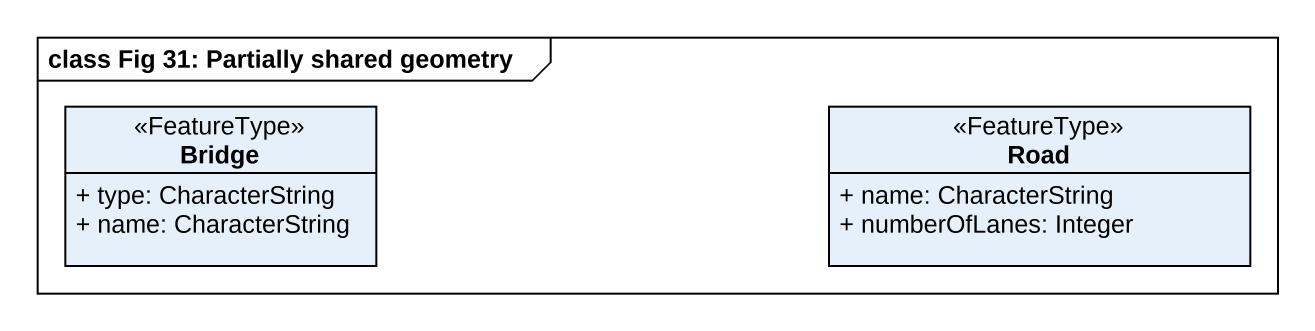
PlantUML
@startuml
mainframe class Fig 31: Partially shared geometry
hide circle
hide empty members
skinparam classAttributeIconSize 0
class Bridge <<FeatureType>> {
  + type: CharacterString
  + name: CharacterString
}
class Road <<FeatureType>> {
  + name: CharacterString
  + numberOfLanes: Integer
}
@enduml
